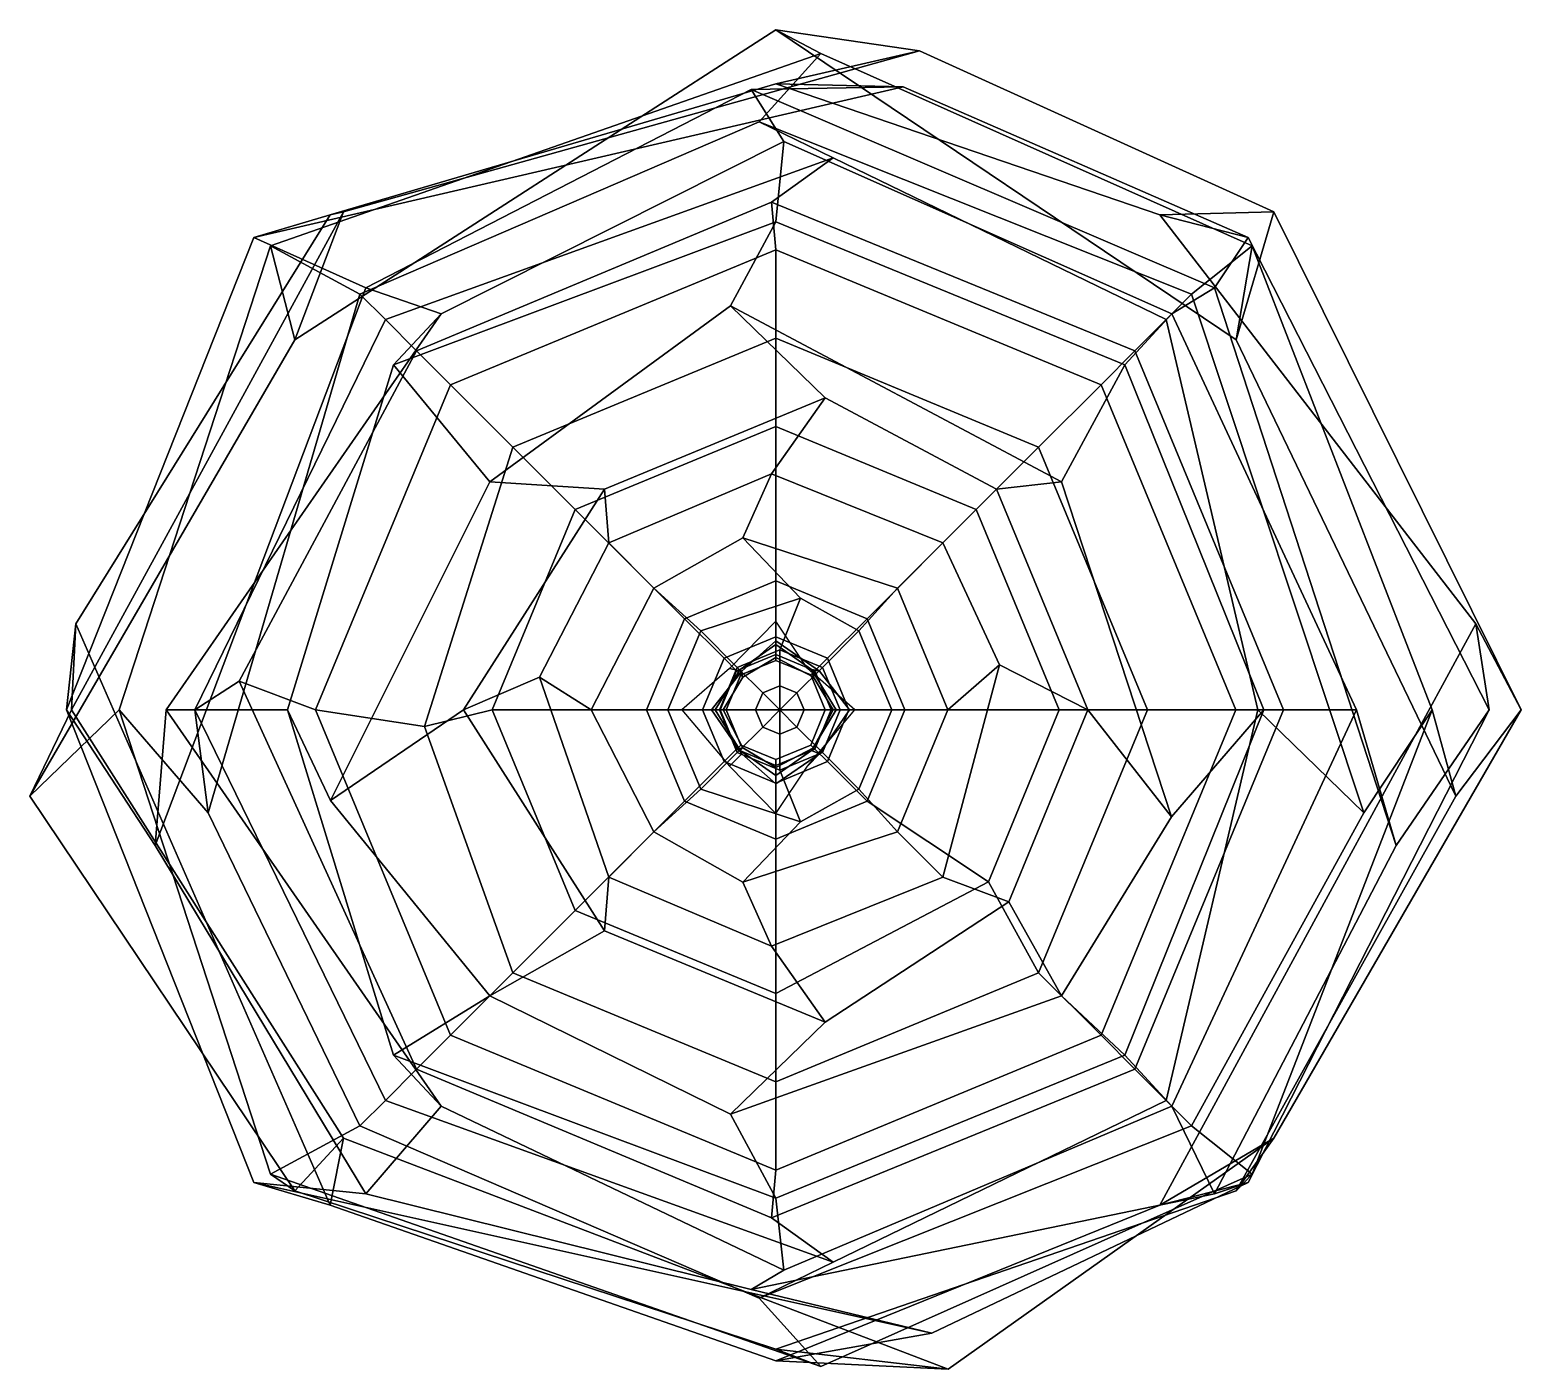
# Model space of a CAD drawing. Extents: x -0.0134 to 0.0128, y -0.0127 to 0.0108.
import ezdxf

# ---------------------------------------------------------------- set-up
doc = ezdxf.new("R2010")
doc.units = 0
doc.linetypes.add('BARK', pattern=[10000, 10000, 0])
doc.linetypes.add('BUSH2', pattern=[10000, 10000, 0])
doc.layers.get('0').update_dxf_attribs({"linetype": 'CONTINUOUS'})

msp = doc.modelspace()

# ---------------------------------------------------------------- linework, layer by layer
at = {"color": 3, "linetype": 'BUSH2'}
for points in [[(-0.000278, 0.010802, 0.016599), (0.000516, 0.010386, 0.015563), (-0.009153, 0.007009, 0.013759), (-0.008726, 0.005354, 0.016527)], [(0.002248, 0.010433, 0.018144), (-0.000278, 0.010802, 0.016599), (-0.008726, 0.005354, 0.016527), (-0.007872, 0.007604, 0.01901)], [(0.00847, 0.007604, 0.018432), (0.007808, 0.005354, 0.016887), (-0.000278, 0.010802, 0.016599), (0.002248, 0.010433, 0.018144)], [(0.007808, 0.005354, 0.016887), (0.008091, 0.007009, 0.014336), (0.000516, 0.010386, 0.015563), (-0.000278, 0.010802, 0.016599)], [(0.000516, 0.010386, 0.015563), (-0.000567, 0.009186, 0.013946), (-0.007583, 0.00616, 0.013225), (-0.009153, 0.007009, 0.013759)], [(-0.000278, 0.009852, 0.020259), (0.002248, 0.010433, 0.018144), (-0.007872, 0.007604, 0.01901), (-0.008107, 0.00755, 0.020115)], [(0.008091, 0.007009, 0.014336), (0.007026, 0.00616, 0.013225), (-0.000567, 0.009186, 0.013946), (0.000516, 0.010386, 0.015563)], [(0.006467, 0.00755, 0.021269), (0.00847, 0.007604, 0.018432), (0.002248, 0.010433, 0.018144), (-0.000278, 0.009852, 0.020259)], [(0.001959, 0.0098, 0.022154), (-0.000278, 0.009852, 0.020259), (-0.008107, 0.00755, 0.020115), (-0.009445, 0.007156, 0.023308)], [(-0.000711, 0.009753, 0.024269), (0.001959, 0.0098, 0.022154), (-0.009445, 0.007156, 0.023308), (-0.007479, 0.006272, 0.024053)], [(-0.000134, 0.008838, 0.026911), (-0.000711, 0.009753, 0.024269), (-0.007479, 0.006272, 0.024053), (-0.006153, 0.005812, 0.02554)], [(0.007427, 0.006272, 0.024053), (0.008022, 0.007156, 0.022442), (0.001959, 0.0098, 0.022154), (-0.000711, 0.009753, 0.024269)], [(0.006679, 0.005812, 0.025973), (0.007427, 0.006272, 0.024053), (-0.000711, 0.009753, 0.024269), (-0.000134, 0.008838, 0.026911)], [(0.008022, 0.007156, 0.022442), (0.006467, 0.00755, 0.021269), (-0.000278, 0.009852, 0.020259), (0.001959, 0.0098, 0.022154)], [(-0.000567, 0.009186, 0.013946), (0.000732, 0.008552, 0.012386), (-0.007135, 0.005712, 0.012242), (-0.007583, 0.00616, 0.013225)], [(0.007026, 0.00616, 0.013225), (0.006578, 0.005712, 0.012242), (0.000732, 0.008552, 0.012386), (-0.000567, 0.009186, 0.013946)], [(-0.000278, 0.007428, 0.027722), (-0.000134, 0.008838, 0.026911), (-0.006153, 0.005812, 0.02554), (-0.006989, 0.004917, 0.027722)], [(0.005855, 0.004917, 0.028516), (0.006679, 0.005812, 0.025973), (-0.000134, 0.008838, 0.026911), (-0.000278, 0.007428, 0.027722)], [(0.000732, 0.008552, 0.012386), (-0.000351, 0.007777, 0.012047), (-0.006587, 0.005164, 0.011542), (-0.007135, 0.005712, 0.012242)], [(0.006578, 0.005712, 0.012242), (0.00603, 0.005164, 0.011542), (-0.000351, 0.007777, 0.012047), (0.000732, 0.008552, 0.012386)], [(-0.007872, 0.007604, 0.01901), (-0.008726, 0.005354, 0.016527), (-0.013379, -0.00266, 0.017609), (-0.01265, -0.001144, 0.017783)], [(-0.008107, 0.00755, 0.020115), (-0.007872, 0.007604, 0.01901), (-0.01265, -0.001144, 0.017783), (-0.012574, 0.000371, 0.020403)], [(-0.000351, 0.007777, 0.012047), (-0.000278, 0.006936, 0.011098), (-0.005992, 0.004569, 0.011098), (-0.006587, 0.005164, 0.011542)], [(0.00603, 0.005164, 0.011542), (0.005436, 0.004569, 0.010809), (-0.000278, 0.006936, 0.011098), (-0.000351, 0.007777, 0.012047)], [(0.012017, 0.000371, 0.020403), (0.012815, -0.001144, 0.018144), (0.00847, 0.007604, 0.018432), (0.006467, 0.00755, 0.021269)], [(0.012815, -0.001144, 0.018144), (0.011668, -0.00266, 0.017537), (0.007808, 0.005354, 0.016887), (0.00847, 0.007604, 0.018432)], [(-0.009445, 0.007156, 0.023308), (-0.008107, 0.00755, 0.020115), (-0.012574, 0.000371, 0.020403), (-0.012738, -0.001144, 0.022442)], [(-0.001072, 0.005953, 0.029708), (-0.000278, 0.007428, 0.027722), (-0.006989, 0.004917, 0.027722), (-0.005297, 0.002864, 0.02913)], [(0.00474, 0.002864, 0.02913), (0.005855, 0.004917, 0.028516), (-0.000278, 0.007428, 0.027722), (-0.001072, 0.005953, 0.029708)], [(0.012254, -0.001144, 0.023164), (0.012017, 0.000371, 0.020403), (0.006467, 0.00755, 0.021269), (0.008022, 0.007156, 0.022442)], [(-0.007479, 0.006272, 0.024053), (-0.009445, 0.007156, 0.023308), (-0.012738, -0.001144, 0.022442), (-0.011175, -0.003526, 0.024269)], [(0.010619, -0.003526, 0.024269), (0.012254, -0.001144, 0.023164), (0.008022, 0.007156, 0.022442), (0.007427, 0.006272, 0.024053)], [(-0.008726, 0.005354, 0.016527), (-0.009153, 0.007009, 0.013759), (-0.011809, -0.001144, 0.015058), (-0.013379, -0.00266, 0.017609)], [(-0.009153, 0.007009, 0.013759), (-0.007583, 0.00616, 0.013225), (-0.010248, -0.002949, 0.013297), (-0.011809, -0.001144, 0.015058)], [(-0.000278, 0.006936, 0.011098), (-0.000278, 0.005386, 0.010521), (-0.004896, 0.003473, 0.010521), (-0.005992, 0.004569, 0.011098)], [(0.005436, 0.004569, 0.010809), (0.00434, 0.003473, 0.010521), (-0.000278, 0.005386, 0.010521), (-0.000278, 0.006936, 0.011098)], [(0.011252, -0.001144, 0.015058), (0.010052, -0.002949, 0.01308), (0.007026, 0.00616, 0.013225), (0.008091, 0.007009, 0.014336)], [(0.011668, -0.00266, 0.017537), (0.011252, -0.001144, 0.015058), (0.008091, 0.007009, 0.014336), (0.007808, 0.005354, 0.016887)], [(-0.006153, 0.005812, 0.02554), (-0.007479, 0.006272, 0.024053), (-0.011175, -0.003526, 0.024269), (-0.010983, -0.001144, 0.026117)], [(-0.007583, 0.00616, 0.013225), (-0.007135, 0.005712, 0.012242), (-0.01048, -0.001144, 0.011953), (-0.010248, -0.002949, 0.013297)], [(0.010052, -0.002949, 0.01308), (0.008192, -0.001144, 0.012242), (0.006578, 0.005712, 0.012242), (0.007026, 0.00616, 0.013225)], [(0.009921, -0.001144, 0.026839), (0.010619, -0.003526, 0.024269), (0.007427, 0.006272, 0.024053), (0.006679, 0.005812, 0.025973)], [(-0.006989, 0.004917, 0.027722), (-0.006153, 0.005812, 0.02554), (-0.010983, -0.001144, 0.026117), (-0.008851, -0.001144, 0.027722)], [(0.000588, 0.004337, 0.030892), (-0.001072, 0.005953, 0.029708), (-0.005297, 0.002864, 0.02913), (-0.003288, 0.002732, 0.030603)], [(0.003598, 0.002732, 0.031253), (0.00474, 0.002864, 0.02913), (-0.001072, 0.005953, 0.029708), (0.000588, 0.004337, 0.030892)], [(0.008294, -0.001144, 0.027722), (0.009921, -0.001144, 0.026839), (0.006679, 0.005812, 0.025973), (0.005855, 0.004917, 0.028516)], [(-0.007135, 0.005712, 0.012242), (-0.006587, 0.005164, 0.011542), (-0.009705, -0.000639, 0.011254), (-0.01048, -0.001144, 0.011953)], [(0.008192, -0.001144, 0.012242), (0.008643, -0.001144, 0.011542), (0.00603, 0.005164, 0.011542), (0.006578, 0.005712, 0.012242)], [(-0.000278, 0.005386, 0.010521), (-0.000278, 0.003836, 0.010134), (-0.0038, 0.002377, 0.010134), (-0.004896, 0.003473, 0.010521)], [(0.00434, 0.003473, 0.010521), (0.003244, 0.002377, 0.010134), (-0.000278, 0.003836, 0.010134), (-0.000278, 0.005386, 0.010521)], [(-0.006587, 0.005164, 0.011542), (-0.005992, 0.004569, 0.011098), (-0.008359, -0.001144, 0.011098), (-0.009705, -0.000639, 0.011254)], [(0.008643, -0.001144, 0.011542), (0.007802, -0.001144, 0.011098), (0.005436, 0.004569, 0.010809), (0.00603, 0.005164, 0.011542)], [(-0.005297, 0.002864, 0.02913), (-0.006989, 0.004917, 0.027722), (-0.008851, -0.001144, 0.027722), (-0.008098, -0.002732, 0.02978)], [(0.006675, -0.003021, 0.02978), (0.008294, -0.001144, 0.027722), (0.005855, 0.004917, 0.028516), (0.00474, 0.002864, 0.02913)], [(-0.005992, 0.004569, 0.011098), (-0.004896, 0.003473, 0.010521), (-0.006448, -0.001433, 0.010161), (-0.008359, -0.001144, 0.011098)], [(0.007802, -0.001144, 0.011098), (0.006252, -0.001144, 0.010521), (0.00434, 0.003473, 0.010521), (0.005436, 0.004569, 0.010809)], [(-0.000351, 0.003005, 0.031425), (0.000588, 0.004337, 0.030892), (-0.003288, 0.002732, 0.030603), (-0.003212, 0.001789, 0.031858)], [(0.002655, 0.001789, 0.031858), (0.003598, 0.002732, 0.031253), (0.000588, 0.004337, 0.030892), (-0.000351, 0.003005, 0.031425)], [(-0.000278, 0.003836, 0.010134), (-0.000278, 0.001124, 0.010323), (-0.001882, 0.000459, 0.010323), (-0.0038, 0.002377, 0.010134)], [(0.003244, 0.002377, 0.010134), (0.001326, 0.000459, 0.010323), (-0.000278, 0.001124, 0.010323), (-0.000278, 0.003836, 0.010134)], [(-0.004896, 0.003473, 0.010521), (-0.0038, 0.002377, 0.010134), (-0.005259, -0.001144, 0.010134), (-0.006448, -0.001433, 0.010161)], [(0.006252, -0.001144, 0.010521), (0.004702, -0.001144, 0.010134), (0.003244, 0.002377, 0.010134), (0.00434, 0.003473, 0.010521)], [(-0.000856, 0.00188, 0.0323), (-0.000351, 0.003005, 0.031425), (-0.003212, 0.001789, 0.031858), (-0.002417, 0.000994, 0.032445)], [(0.00186, 0.000994, 0.032445), (0.002655, 0.001789, 0.031858), (-0.000351, 0.003005, 0.031425), (-0.000856, 0.00188, 0.0323)], [(-0.003288, 0.002732, 0.030603), (-0.005297, 0.002864, 0.02913), (-0.008098, -0.002732, 0.02978), (-0.00576, -0.001144, 0.030892)], [(-0.003212, 0.001789, 0.031858), (-0.003288, 0.002732, 0.030603), (-0.00576, -0.001144, 0.030892), (-0.004427, -0.000567, 0.031714)], [(0.003654, -0.000351, 0.031714), (0.005203, -0.001144, 0.030892), (0.003598, 0.002732, 0.031253), (0.002655, 0.001789, 0.031858)], [(0.005203, -0.001144, 0.030892), (0.006675, -0.003021, 0.02978), (0.00474, 0.002864, 0.02913), (0.003598, 0.002732, 0.031253)], [(-0.0038, 0.002377, 0.010134), (-0.001882, 0.000459, 0.010323), (-0.002547, -0.001144, 0.010323), (-0.005259, -0.001144, 0.010134)], [(0.004702, -0.001144, 0.010134), (0.00199, -0.001144, 0.010323), (0.001326, 0.000459, 0.010323), (0.003244, 0.002377, 0.010134)], [(0.000155, 0.000821, 0.032851), (-0.000856, 0.00188, 0.0323), (-0.002417, 0.000994, 0.032445), (-0.001596, 0.000246, 0.032851)], [(0.001184, 0.000246, 0.032851), (0.00186, 0.000994, 0.032445), (-0.000856, 0.00188, 0.0323), (0.000155, 0.000821, 0.032851)], [(-0.002417, 0.000994, 0.032445), (-0.003212, 0.001789, 0.031858), (-0.004427, -0.000567, 0.031714), (-0.003519, -0.001144, 0.032661)], [(0.002746, -0.001144, 0.032445), (0.003654, -0.000351, 0.031714), (0.002655, 0.001789, 0.031858), (0.00186, 0.000994, 0.032445)], [(-0.000278, 0.001124, 0.010323), (-0.000278, 0.000139, 0.010026), (-0.001186, -0.000237, 0.010026), (-0.001882, 0.000459, 0.010323)], [(0.001326, 0.000459, 0.010323), (0.000629, -0.000237, 0.010026), (-0.000278, 0.000139, 0.010026), (-0.000278, 0.001124, 0.010323)], [(-0.001596, 0.000246, 0.032851), (-0.002417, 0.000994, 0.032445), (-0.003519, -0.001144, 0.032661), (-0.002172, -0.001144, 0.032851)], [(-0.000206, -0.000086, 0.033111), (0.000155, 0.000821, 0.032851), (-0.001596, 0.000246, 0.032851), (-0.000955, -0.000396, 0.033111)], [(0.000542, -0.000396, 0.033111), (0.001184, 0.000246, 0.032851), (0.000155, 0.000821, 0.032851), (-0.000206, -0.000086, 0.033111)], [(0.00176, -0.001144, 0.033068), (0.002746, -0.001144, 0.032445), (0.00186, 0.000994, 0.032445), (0.001184, 0.000246, 0.032851)], [(-0.012738, -0.001144, 0.022442), (-0.012574, 0.000371, 0.020403), (-0.008107, -0.009839, 0.020115), (-0.009445, -0.009445, 0.023308)], [(-0.012574, 0.000371, 0.020403), (-0.01265, -0.001144, 0.017783), (-0.007872, -0.008665, 0.019154), (-0.008107, -0.009839, 0.020115)], [(-0.001882, 0.000459, 0.010323), (-0.001186, -0.000237, 0.010026), (-0.001562, -0.001144, 0.010026), (-0.002547, -0.001144, 0.010323)], [(0.00199, -0.001144, 0.010323), (0.001006, -0.001144, 0.010026), (0.000629, -0.000237, 0.010026), (0.001326, 0.000459, 0.010323)], [(0.008022, -0.009445, 0.022442), (0.006467, -0.009839, 0.021269), (0.012017, 0.000371, 0.020403), (0.012254, -0.001144, 0.023164)], [(0.006467, -0.009839, 0.021269), (0.00847, -0.008665, 0.018577), (0.012815, -0.001144, 0.018144), (0.012017, 0.000371, 0.020403)], [(-0.000955, -0.000396, 0.033111), (-0.001596, 0.000246, 0.032851), (-0.002172, -0.001144, 0.032851), (-0.001265, -0.001144, 0.033222)], [(-0.000278, 0.000139, 0.010026), (-0.000278, -0.00017, 0.010129), (-0.000967, -0.000456, 0.010129), (-0.001186, -0.000237, 0.010026)], [(0.000629, -0.000237, 0.010026), (0.00041, -0.000456, 0.010129), (-0.000278, -0.00017, 0.010129), (-0.000278, 0.000139, 0.010026)], [(0.000852, -0.001144, 0.033222), (0.00176, -0.001144, 0.033068), (0.001184, 0.000246, 0.032851), (0.000542, -0.000396, 0.033111)], [(-0.001186, -0.000237, 0.010026), (-0.000967, -0.000456, 0.010129), (-0.001252, -0.001144, 0.010129), (-0.001562, -0.001144, 0.010026)], [(-0.000206, -0.000719, 0.033222), (-0.000206, -0.000086, 0.033111), (-0.000955, -0.000396, 0.033111), (-0.000507, -0.000844, 0.033222)], [(0.000095, -0.000844, 0.033222), (0.000542, -0.000396, 0.033111), (-0.000206, -0.000086, 0.033111), (-0.000206, -0.000719, 0.033222)], [(0.001006, -0.001144, 0.010026), (0.000696, -0.001144, 0.010129), (0.00041, -0.000456, 0.010129), (0.000629, -0.000237, 0.010026)], [(-0.000507, -0.000844, 0.033222), (-0.000955, -0.000396, 0.033111), (-0.001265, -0.001144, 0.033222), (-0.000632, -0.001144, 0.033222)], [(0.000219, -0.001144, 0.033222), (0.000852, -0.001144, 0.033222), (0.000542, -0.000396, 0.033111), (0.000095, -0.000844, 0.033222)], [(0.00186, -0.003283, 0.032445), (0.002655, -0.004078, 0.031858), (0.003654, -0.000351, 0.031714), (0.002746, -0.001144, 0.032445)], [(0.002655, -0.004078, 0.031858), (0.003814, -0.004515, 0.031253), (0.005203, -0.001144, 0.030892), (0.003654, -0.000351, 0.031714)], [(-0.01048, -0.001144, 0.011953), (-0.009705, -0.000639, 0.011254), (-0.006587, -0.007453, 0.011542), (-0.007135, -0.008001, 0.012242)], [(-0.009705, -0.000639, 0.011254), (-0.008359, -0.001144, 0.011098), (-0.005992, -0.006858, 0.011098), (-0.006587, -0.007453, 0.011542)], [(-0.004427, -0.000567, 0.031714), (-0.00576, -0.001144, 0.030892), (-0.003288, -0.005021, 0.030603), (-0.003212, -0.004078, 0.031858)], [(-0.003519, -0.001144, 0.032661), (-0.004427, -0.000567, 0.031714), (-0.003212, -0.004078, 0.031858), (-0.002417, -0.003283, 0.032445)], [(-0.000206, -0.001144, 0.033454), (-0.000206, -0.000719, 0.033222), (-0.000507, -0.000844, 0.033222), (-0.000206, -0.001144, 0.033454)], [(-0.000206, -0.001144, 0.033454), (0.000095, -0.000844, 0.033222), (-0.000206, -0.000719, 0.033222), (-0.000206, -0.001144, 0.033454)], [(-0.000206, -0.001144, 0.033454), (-0.000507, -0.000844, 0.033222), (-0.000632, -0.001144, 0.033222), (-0.000206, -0.001144, 0.033454)], [(-0.000206, -0.001144, 0.033454), (0.000219, -0.001144, 0.033222), (0.000095, -0.000844, 0.033222), (-0.000206, -0.001144, 0.033454)], [(-0.01265, -0.001144, 0.017783), (-0.013379, -0.00266, 0.017609), (-0.008726, -0.009592, 0.016599), (-0.007872, -0.008665, 0.019154)], [(-0.013379, -0.00266, 0.017609), (-0.011809, -0.001144, 0.015058), (-0.009153, -0.009298, 0.013759), (-0.008726, -0.009592, 0.016599)], [(-0.011175, -0.003526, 0.024269), (-0.012738, -0.001144, 0.022442), (-0.009445, -0.009445, 0.023308), (-0.007479, -0.009644, 0.024486)], [(-0.011809, -0.001144, 0.015058), (-0.010248, -0.002949, 0.013297), (-0.007583, -0.008449, 0.013225), (-0.009153, -0.009298, 0.013759)], [(-0.010983, -0.001144, 0.026117), (-0.011175, -0.003526, 0.024269), (-0.007479, -0.009644, 0.024486), (-0.006153, -0.008101, 0.02554)], [(-0.008851, -0.001144, 0.027722), (-0.010983, -0.001144, 0.026117), (-0.006153, -0.008101, 0.02554), (-0.006989, -0.007206, 0.027722)], [(-0.010248, -0.002949, 0.013297), (-0.01048, -0.001144, 0.011953), (-0.007135, -0.008001, 0.012242), (-0.007583, -0.008449, 0.013225)], [(-0.008098, -0.002732, 0.02978), (-0.008851, -0.001144, 0.027722), (-0.006989, -0.007206, 0.027722), (-0.005297, -0.006163, 0.029347)], [(-0.008359, -0.001144, 0.011098), (-0.006448, -0.001433, 0.010161), (-0.004896, -0.005762, 0.010521), (-0.005992, -0.006858, 0.011098)], [(-0.00576, -0.001144, 0.030892), (-0.008098, -0.002732, 0.02978), (-0.005297, -0.006163, 0.029347), (-0.003288, -0.005021, 0.030603)], [(-0.006448, -0.001433, 0.010161), (-0.005259, -0.001144, 0.010134), (-0.0038, -0.004666, 0.010134), (-0.004896, -0.005762, 0.010521)], [(-0.005259, -0.001144, 0.010134), (-0.002547, -0.001144, 0.010323), (-0.001882, -0.002748, 0.010323), (-0.0038, -0.004666, 0.010134)], [(-0.002172, -0.001144, 0.032851), (-0.003519, -0.001144, 0.032661), (-0.002417, -0.003283, 0.032445), (-0.001596, -0.002534, 0.032851)], [(-0.002547, -0.001144, 0.010323), (-0.001562, -0.001144, 0.010026), (-0.001186, -0.002052, 0.010026), (-0.001882, -0.002748, 0.010323)], [(-0.001265, -0.001144, 0.033222), (-0.002172, -0.001144, 0.032851), (-0.001596, -0.002534, 0.032851), (-0.000955, -0.001893, 0.033111)], [(-0.001562, -0.001144, 0.010026), (-0.001252, -0.001144, 0.010129), (-0.000967, -0.001833, 0.010129), (-0.001186, -0.002052, 0.010026)], [(-0.000632, -0.001144, 0.033222), (-0.001265, -0.001144, 0.033222), (-0.000955, -0.001893, 0.033111), (-0.000507, -0.001445, 0.033222)], [(-0.000206, -0.001144, 0.033454), (-0.000632, -0.001144, 0.033222), (-0.000507, -0.001445, 0.033222), (-0.000206, -0.001144, 0.033454)], [(-0.000206, -0.001144, 0.033454), (-0.000507, -0.001445, 0.033222), (-0.000206, -0.00157, 0.033222), (-0.000206, -0.001144, 0.033454)], [(-0.000206, -0.001144, 0.033454), (0.000095, -0.001445, 0.033222), (0.000219, -0.001144, 0.033222), (-0.000206, -0.001144, 0.033454)], [(-0.000206, -0.001144, 0.033454), (-0.000206, -0.00157, 0.033222), (0.000095, -0.001445, 0.033222), (-0.000206, -0.001144, 0.033454)], [(0.000095, -0.001445, 0.033222), (0.000542, -0.001893, 0.033111), (0.000852, -0.001144, 0.033222), (0.000219, -0.001144, 0.033222)], [(0.000629, -0.002052, 0.010026), (0.00041, -0.001833, 0.010129), (0.000696, -0.001144, 0.010129), (0.001006, -0.001144, 0.010026)], [(0.000542, -0.001893, 0.033111), (0.001184, -0.002534, 0.032851), (0.00176, -0.001144, 0.033068), (0.000852, -0.001144, 0.033222)], [(0.001326, -0.002748, 0.010323), (0.000629, -0.002052, 0.010026), (0.001006, -0.001144, 0.010026), (0.00199, -0.001144, 0.010323)], [(0.001184, -0.002534, 0.032851), (0.00186, -0.003283, 0.032445), (0.002746, -0.001144, 0.032445), (0.00176, -0.001144, 0.033068)], [(0.00346, -0.004161, 0.010134), (0.001326, -0.002748, 0.010323), (0.00199, -0.001144, 0.010323), (0.004702, -0.001144, 0.010134)], [(0.00434, -0.005762, 0.010521), (0.00346, -0.004161, 0.010134), (0.004702, -0.001144, 0.010134), (0.006252, -0.001144, 0.010521)], [(0.003814, -0.004515, 0.031253), (0.00474, -0.006163, 0.029347), (0.006675, -0.003021, 0.02978), (0.005203, -0.001144, 0.030892)], [(0.005436, -0.006858, 0.010809), (0.00434, -0.005762, 0.010521), (0.006252, -0.001144, 0.010521), (0.007802, -0.001144, 0.011098)], [(0.00474, -0.006163, 0.029347), (0.005855, -0.007206, 0.028516), (0.008294, -0.001144, 0.027722), (0.006675, -0.003021, 0.02978)], [(0.00603, -0.007453, 0.011542), (0.005436, -0.006858, 0.010809), (0.007802, -0.001144, 0.011098), (0.008643, -0.001144, 0.011542)], [(0.005855, -0.007206, 0.028516), (0.006679, -0.008101, 0.025973), (0.009921, -0.001144, 0.026839), (0.008294, -0.001144, 0.027722)], [(0.006578, -0.008001, 0.012242), (0.00603, -0.007453, 0.011542), (0.008643, -0.001144, 0.011542), (0.008192, -0.001144, 0.012242)], [(0.007026, -0.008449, 0.013225), (0.006578, -0.008001, 0.012242), (0.008192, -0.001144, 0.012242), (0.010052, -0.002949, 0.01308)], [(0.006679, -0.008101, 0.025973), (0.007427, -0.009644, 0.024486), (0.010619, -0.003526, 0.024269), (0.009921, -0.001144, 0.026839)], [(0.008091, -0.009298, 0.014336), (0.007026, -0.008449, 0.013225), (0.010052, -0.002949, 0.01308), (0.011252, -0.001144, 0.015058)], [(0.007427, -0.009644, 0.024486), (0.008022, -0.009445, 0.022442), (0.012254, -0.001144, 0.023164), (0.010619, -0.003526, 0.024269)], [(0.00847, -0.008665, 0.018577), (0.007808, -0.009592, 0.01696), (0.011668, -0.00266, 0.017537), (0.012815, -0.001144, 0.018144)], [(0.007808, -0.009592, 0.01696), (0.008091, -0.009298, 0.014336), (0.011252, -0.001144, 0.015058), (0.011668, -0.00266, 0.017537)], [(-0.000507, -0.001445, 0.033222), (-0.000955, -0.001893, 0.033111), (-0.000206, -0.002203, 0.033111), (-0.000206, -0.00157, 0.033222)], [(-0.000206, -0.00157, 0.033222), (-0.000206, -0.002203, 0.033111), (0.000542, -0.001893, 0.033111), (0.000095, -0.001445, 0.033222)], [(-0.001186, -0.002052, 0.010026), (-0.000967, -0.001833, 0.010129), (-0.000278, -0.002119, 0.010129), (-0.000278, -0.002428, 0.010026)], [(-0.000278, -0.002428, 0.010026), (-0.000278, -0.002119, 0.010129), (0.00041, -0.001833, 0.010129), (0.000629, -0.002052, 0.010026)], [(-0.001882, -0.002748, 0.010323), (-0.001186, -0.002052, 0.010026), (-0.000278, -0.002428, 0.010026), (-0.000278, -0.003413, 0.010323)], [(-0.000955, -0.001893, 0.033111), (-0.001596, -0.002534, 0.032851), (0.000155, -0.00311, 0.032851), (-0.000206, -0.002203, 0.033111)], [(-0.000278, -0.003413, 0.010323), (-0.000278, -0.002428, 0.010026), (0.000629, -0.002052, 0.010026), (0.001326, -0.002748, 0.010323)], [(-0.000206, -0.002203, 0.033111), (0.000155, -0.00311, 0.032851), (0.001184, -0.002534, 0.032851), (0.000542, -0.001893, 0.033111)], [(-0.001596, -0.002534, 0.032851), (-0.002417, -0.003283, 0.032445), (-0.000856, -0.004169, 0.0323), (0.000155, -0.00311, 0.032851)], [(0.000155, -0.00311, 0.032851), (-0.000856, -0.004169, 0.0323), (0.00186, -0.003283, 0.032445), (0.001184, -0.002534, 0.032851)], [(-0.0038, -0.004666, 0.010134), (-0.001882, -0.002748, 0.010323), (-0.000278, -0.003413, 0.010323), (-0.000278, -0.006125, 0.010134)], [(-0.000278, -0.006125, 0.010134), (-0.000278, -0.003413, 0.010323), (0.001326, -0.002748, 0.010323), (0.00346, -0.004161, 0.010134)], [(-0.002417, -0.003283, 0.032445), (-0.003212, -0.004078, 0.031858), (-0.000351, -0.005293, 0.031425), (-0.000856, -0.004169, 0.0323)], [(-0.000856, -0.004169, 0.0323), (-0.000351, -0.005293, 0.031425), (0.002655, -0.004078, 0.031858), (0.00186, -0.003283, 0.032445)], [(-0.003212, -0.004078, 0.031858), (-0.003288, -0.005021, 0.030603), (0.000588, -0.006626, 0.030892), (-0.000351, -0.005293, 0.031425)], [(-0.000351, -0.005293, 0.031425), (0.000588, -0.006626, 0.030892), (0.003814, -0.004515, 0.031253), (0.002655, -0.004078, 0.031858)], [(-0.000278, -0.007675, 0.010521), (-0.000278, -0.006125, 0.010134), (0.00346, -0.004161, 0.010134), (0.00434, -0.005762, 0.010521)], [(-0.004896, -0.005762, 0.010521), (-0.0038, -0.004666, 0.010134), (-0.000278, -0.006125, 0.010134), (-0.000278, -0.007675, 0.010521)], [(0.000588, -0.006626, 0.030892), (-0.001072, -0.008242, 0.029708), (0.00474, -0.006163, 0.029347), (0.003814, -0.004515, 0.031253)], [(-0.003288, -0.005021, 0.030603), (-0.005297, -0.006163, 0.029347), (-0.001072, -0.008242, 0.029708), (0.000588, -0.006626, 0.030892)], [(-0.005992, -0.006858, 0.011098), (-0.004896, -0.005762, 0.010521), (-0.000278, -0.007675, 0.010521), (-0.000278, -0.009225, 0.011098)], [(-0.000278, -0.009225, 0.011098), (-0.000278, -0.007675, 0.010521), (0.00434, -0.005762, 0.010521), (0.005436, -0.006858, 0.010809)], [(-0.005297, -0.006163, 0.029347), (-0.006989, -0.007206, 0.027722), (-0.000278, -0.009717, 0.027722), (-0.001072, -0.008242, 0.029708)], [(-0.001072, -0.008242, 0.029708), (-0.000278, -0.009717, 0.027722), (0.005855, -0.007206, 0.028516), (0.00474, -0.006163, 0.029347)], [(-0.006587, -0.007453, 0.011542), (-0.005992, -0.006858, 0.011098), (-0.000278, -0.009225, 0.011098), (-0.000351, -0.010066, 0.012047)], [(-0.000351, -0.010066, 0.012047), (-0.000278, -0.009225, 0.011098), (0.005436, -0.006858, 0.010809), (0.00603, -0.007453, 0.011542)], [(-0.006989, -0.007206, 0.027722), (-0.006153, -0.008101, 0.02554), (-0.000134, -0.010983, 0.026767), (-0.000278, -0.009717, 0.027722)], [(-0.000278, -0.009717, 0.027722), (-0.000134, -0.010983, 0.026767), (0.006679, -0.008101, 0.025973), (0.005855, -0.007206, 0.028516)], [(-0.007135, -0.008001, 0.012242), (-0.006587, -0.007453, 0.011542), (-0.000351, -0.010066, 0.012047), (0.000732, -0.010841, 0.012386)], [(0.000732, -0.010841, 0.012386), (-0.000351, -0.010066, 0.012047), (0.00603, -0.007453, 0.011542), (0.006578, -0.008001, 0.012242)], [(-0.007583, -0.008449, 0.013225), (-0.007135, -0.008001, 0.012242), (0.000732, -0.010841, 0.012386), (-0.000567, -0.011474, 0.013946)], [(-0.006153, -0.008101, 0.02554), (-0.007479, -0.009644, 0.024486), (-0.000711, -0.01132, 0.024269), (-0.000134, -0.010983, 0.026767)], [(-0.000134, -0.010983, 0.026767), (-0.000711, -0.01132, 0.024269), (0.007427, -0.009644, 0.024486), (0.006679, -0.008101, 0.025973)], [(-0.000567, -0.011474, 0.013946), (0.000732, -0.010841, 0.012386), (0.006578, -0.008001, 0.012242), (0.007026, -0.008449, 0.013225)], [(-0.009153, -0.009298, 0.013759), (-0.007583, -0.008449, 0.013225), (-0.000567, -0.011474, 0.013946), (0.000516, -0.012675, 0.015563)], [(0.000516, -0.012675, 0.015563), (-0.000567, -0.011474, 0.013946), (0.007026, -0.008449, 0.013225), (0.008091, -0.009298, 0.014336)], [(-0.007872, -0.008665, 0.019154), (-0.008726, -0.009592, 0.016599), (-0.000278, -0.012369, 0.017104), (0.002753, -0.012722, 0.018144)], [(-0.008107, -0.009839, 0.020115), (-0.007872, -0.008665, 0.019154), (0.002753, -0.012722, 0.018144), (-0.000278, -0.012574, 0.020548)], [(-0.000278, -0.012574, 0.020548), (0.002753, -0.012722, 0.018144), (0.00847, -0.008665, 0.018577), (0.006467, -0.009839, 0.021269)], [(0.002753, -0.012722, 0.018144), (-0.000278, -0.012369, 0.017104), (0.007808, -0.009592, 0.01696), (0.00847, -0.008665, 0.018577)], [(-0.008726, -0.009592, 0.016599), (-0.009153, -0.009298, 0.013759), (0.000516, -0.012675, 0.015563), (-0.000278, -0.012369, 0.017104)], [(-0.000278, -0.012369, 0.017104), (0.000516, -0.012675, 0.015563), (0.008091, -0.009298, 0.014336), (0.007808, -0.009592, 0.01696)], [(-0.007479, -0.009644, 0.024486), (-0.009445, -0.009445, 0.023308), (0.002464, -0.012089, 0.022154), (-0.000711, -0.01132, 0.024269)], [(-0.009445, -0.009445, 0.023308), (-0.008107, -0.009839, 0.020115), (-0.000278, -0.012574, 0.020548), (0.002464, -0.012089, 0.022154)], [(-0.000711, -0.01132, 0.024269), (0.002464, -0.012089, 0.022154), (0.008022, -0.009445, 0.022442), (0.007427, -0.009644, 0.024486)], [(0.002464, -0.012089, 0.022154), (-0.000278, -0.012574, 0.020548), (0.006467, -0.009839, 0.021269), (0.008022, -0.009445, 0.022442)]]:
    msp.add_3dface(points, dxfattribs=at)
at = {"color": 8, "linetype": 'BARK'}
for points in [[(-0.000278, 0.000068, 0.0028), (-0.000278, 0.000417), (-0.001092, -0.000417), (-0.000875, -0.000462, 0.0028)], [(0.000489, -0.000462, 0.0028), (0.000278, -0.000417), (-0.000278, 0.000417), (-0.000278, 0.000068, 0.0028)], [(-0.000278, 0.000004, 0.004567), (-0.000278, 0.000068, 0.0028), (-0.000875, -0.000462, 0.0028), (-0.000904, -0.000433, 0.004567)], [(-0.000278, -0.000221, 0.005942), (-0.000278, 0.000004, 0.004567), (-0.000904, -0.000433, 0.004567), (-0.000857, -0.000566, 0.005942)], [(0.000348, -0.000433, 0.004567), (0.000489, -0.000462, 0.0028), (-0.000278, 0.000068, 0.0028), (-0.000278, 0.000004, 0.004567)], [(0.000385, -0.000566, 0.005942), (0.000348, -0.000433, 0.004567), (-0.000278, 0.000004, 0.004567), (-0.000278, -0.000221, 0.005942)], [(-0.000278, -0.00017, 0.010129), (-0.000278, -0.000274, 0.009705), (-0.000894, -0.000529, 0.009705), (-0.000967, -0.000456, 0.010129)], [(-0.000278, -0.000274, 0.007466), (-0.000278, -0.00017, 0.005607), (-0.000967, -0.000456, 0.005607), (-0.000894, -0.000529, 0.007466)], [(-0.000278, -0.00017, 0.005607), (-0.000278, -0.000221, 0.005942), (-0.000857, -0.000566, 0.005942), (-0.000967, -0.000456, 0.005607)], [(0.00041, -0.000456, 0.010129), (0.000337, -0.000529, 0.009705), (-0.000278, -0.000274, 0.009705), (-0.000278, -0.00017, 0.010129)], [(0.000337, -0.000529, 0.007466), (0.00041, -0.000456, 0.005607), (-0.000278, -0.00017, 0.005607), (-0.000278, -0.000274, 0.007466)], [(0.00041, -0.000456, 0.005607), (0.000385, -0.000566, 0.005942), (-0.000278, -0.000221, 0.005942), (-0.000278, -0.00017, 0.005607)], [(-0.000875, -0.000462, 0.0028), (-0.001092, -0.000417), (-0.001925, -0.001144), (-0.001406, -0.001144, 0.0028)], [(-0.000904, -0.000433, 0.004567), (-0.000875, -0.000462, 0.0028), (-0.001406, -0.001144, 0.0028), (-0.001341, -0.001144, 0.004567)], [(-0.000857, -0.000566, 0.005942), (-0.000904, -0.000433, 0.004567), (-0.001341, -0.001144, 0.004567), (-0.001202, -0.001144, 0.005942)], [(-0.000967, -0.000456, 0.010129), (-0.000894, -0.000529, 0.009705), (-0.001149, -0.001144, 0.009705), (-0.001252, -0.001144, 0.010129)], [(-0.000894, -0.000529, 0.007466), (-0.000967, -0.000456, 0.005607), (-0.001252, -0.001144, 0.005607), (-0.001149, -0.001144, 0.007466)], [(-0.000967, -0.000456, 0.005607), (-0.000857, -0.000566, 0.005942), (-0.001202, -0.001144, 0.005942), (-0.001252, -0.001144, 0.005607)], [(-0.000278, -0.000274, 0.009705), (-0.000278, -0.000274, 0.008687), (-0.000894, -0.000529, 0.008687), (-0.000894, -0.000529, 0.009705)], [(-0.000278, -0.000274, 0.008687), (-0.000278, -0.000274, 0.007466), (-0.000894, -0.000529, 0.007466), (-0.000894, -0.000529, 0.008687)], [(0.000337, -0.000529, 0.009705), (0.000337, -0.000529, 0.008687), (-0.000278, -0.000274, 0.008687), (-0.000278, -0.000274, 0.009705)], [(0.000337, -0.000529, 0.008687), (0.000337, -0.000529, 0.007466), (-0.000278, -0.000274, 0.007466), (-0.000278, -0.000274, 0.008687)], [(0.00102, -0.001144, 0.0028), (0.001112, -0.001144), (0.000278, -0.000417), (0.000489, -0.000462, 0.0028)], [(0.000696, -0.001144, 0.010129), (0.000592, -0.001144, 0.009705), (0.000337, -0.000529, 0.009705), (0.00041, -0.000456, 0.010129)], [(0.000592, -0.001144, 0.007466), (0.000696, -0.001144, 0.005607), (0.00041, -0.000456, 0.005607), (0.000337, -0.000529, 0.007466)], [(0.000731, -0.001144, 0.005942), (0.000784, -0.001144, 0.004567), (0.000348, -0.000433, 0.004567), (0.000385, -0.000566, 0.005942)], [(0.000784, -0.001144, 0.004567), (0.00102, -0.001144, 0.0028), (0.000489, -0.000462, 0.0028), (0.000348, -0.000433, 0.004567)], [(0.000696, -0.001144, 0.005607), (0.000731, -0.001144, 0.005942), (0.000385, -0.000566, 0.005942), (0.00041, -0.000456, 0.005607)], [(-0.000894, -0.000529, 0.009705), (-0.000894, -0.000529, 0.008687), (-0.001149, -0.001144, 0.008687), (-0.001149, -0.001144, 0.009705)], [(-0.000894, -0.000529, 0.008687), (-0.000894, -0.000529, 0.007466), (-0.001149, -0.001144, 0.007466), (-0.001149, -0.001144, 0.008687)], [(0.000592, -0.001144, 0.009705), (0.000592, -0.001144, 0.008687), (0.000337, -0.000529, 0.008687), (0.000337, -0.000529, 0.009705)], [(0.000592, -0.001144, 0.008687), (0.000592, -0.001144, 0.007466), (0.000337, -0.000529, 0.007466), (0.000337, -0.000529, 0.008687)], [(-0.001406, -0.001144, 0.0028), (-0.001925, -0.001144), (-0.001092, -0.002129), (-0.000875, -0.001912, 0.0028)], [(-0.001341, -0.001144, 0.004567), (-0.001406, -0.001144, 0.0028), (-0.000875, -0.001912, 0.0028), (-0.000904, -0.001856, 0.004567)], [(-0.001202, -0.001144, 0.005942), (-0.001341, -0.001144, 0.004567), (-0.000904, -0.001856, 0.004567), (-0.000857, -0.001808, 0.005942)], [(-0.001252, -0.001144, 0.010129), (-0.001149, -0.001144, 0.009705), (-0.000894, -0.00176, 0.009705), (-0.000967, -0.001833, 0.010129)], [(-0.001149, -0.001144, 0.007466), (-0.001252, -0.001144, 0.005607), (-0.000967, -0.001833, 0.005607), (-0.000894, -0.00176, 0.007466)], [(-0.001252, -0.001144, 0.005607), (-0.001202, -0.001144, 0.005942), (-0.000857, -0.001808, 0.005942), (-0.000967, -0.001833, 0.005607)], [(-0.001149, -0.001144, 0.009705), (-0.001149, -0.001144, 0.008687), (-0.000894, -0.00176, 0.008687), (-0.000894, -0.00176, 0.009705)], [(-0.001149, -0.001144, 0.008687), (-0.001149, -0.001144, 0.007466), (-0.000894, -0.00176, 0.007466), (-0.000894, -0.00176, 0.008687)], [(0.000489, -0.001912, 0.0028), (0.000278, -0.002129), (0.001112, -0.001144), (0.00102, -0.001144, 0.0028)], [(0.00041, -0.001833, 0.010129), (0.000337, -0.00176, 0.009705), (0.000592, -0.001144, 0.009705), (0.000696, -0.001144, 0.010129)], [(0.000337, -0.00176, 0.009705), (0.000337, -0.00176, 0.008687), (0.000592, -0.001144, 0.008687), (0.000592, -0.001144, 0.009705)], [(0.000337, -0.00176, 0.008687), (0.000337, -0.00176, 0.007466), (0.000592, -0.001144, 0.007466), (0.000592, -0.001144, 0.008687)], [(0.000337, -0.00176, 0.007466), (0.00041, -0.001833, 0.005607), (0.000696, -0.001144, 0.005607), (0.000592, -0.001144, 0.007466)], [(0.000385, -0.001808, 0.005942), (0.000348, -0.001856, 0.004567), (0.000784, -0.001144, 0.004567), (0.000731, -0.001144, 0.005942)], [(0.000348, -0.001856, 0.004567), (0.000489, -0.001912, 0.0028), (0.00102, -0.001144, 0.0028), (0.000784, -0.001144, 0.004567)], [(0.00041, -0.001833, 0.005607), (0.000385, -0.001808, 0.005942), (0.000731, -0.001144, 0.005942), (0.000696, -0.001144, 0.005607)], [(-0.000967, -0.001833, 0.010129), (-0.000894, -0.00176, 0.009705), (-0.000278, -0.002015, 0.009705), (-0.000278, -0.002119, 0.010129)], [(-0.000894, -0.00176, 0.007466), (-0.000967, -0.001833, 0.005607), (-0.000278, -0.002119, 0.005607), (-0.000278, -0.002015, 0.007466)], [(-0.000967, -0.001833, 0.005607), (-0.000857, -0.001808, 0.005942), (-0.000278, -0.002154, 0.005942), (-0.000278, -0.002119, 0.005607)], [(-0.000857, -0.001808, 0.005942), (-0.000904, -0.001856, 0.004567), (-0.000278, -0.002293, 0.004567), (-0.000278, -0.002154, 0.005942)], [(-0.000894, -0.00176, 0.009705), (-0.000894, -0.00176, 0.008687), (-0.000278, -0.002015, 0.008687), (-0.000278, -0.002015, 0.009705)], [(-0.000894, -0.00176, 0.008687), (-0.000894, -0.00176, 0.007466), (-0.000278, -0.002015, 0.007466), (-0.000278, -0.002015, 0.008687)], [(-0.000278, -0.002119, 0.010129), (-0.000278, -0.002015, 0.009705), (0.000337, -0.00176, 0.009705), (0.00041, -0.001833, 0.010129)], [(-0.000278, -0.002015, 0.009705), (-0.000278, -0.002015, 0.008687), (0.000337, -0.00176, 0.008687), (0.000337, -0.00176, 0.009705)], [(-0.000278, -0.002015, 0.008687), (-0.000278, -0.002015, 0.007466), (0.000337, -0.00176, 0.007466), (0.000337, -0.00176, 0.008687)], [(-0.000278, -0.002015, 0.007466), (-0.000278, -0.002119, 0.005607), (0.00041, -0.001833, 0.005607), (0.000337, -0.00176, 0.007466)], [(-0.000278, -0.002119, 0.005607), (-0.000278, -0.002154, 0.005942), (0.000385, -0.001808, 0.005942), (0.00041, -0.001833, 0.005607)], [(-0.000278, -0.002154, 0.005942), (-0.000278, -0.002293, 0.004567), (0.000348, -0.001856, 0.004567), (0.000385, -0.001808, 0.005942)], [(-0.000875, -0.001912, 0.0028), (-0.001092, -0.002129), (-0.000278, -0.002962), (-0.000278, -0.002443, 0.0028)], [(-0.000904, -0.001856, 0.004567), (-0.000875, -0.001912, 0.0028), (-0.000278, -0.002443, 0.0028), (-0.000278, -0.002293, 0.004567)], [(-0.000278, -0.002293, 0.004567), (-0.000278, -0.002443, 0.0028), (0.000489, -0.001912, 0.0028), (0.000348, -0.001856, 0.004567)], [(-0.000278, -0.002443, 0.0028), (-0.000278, -0.002962), (0.000278, -0.002129), (0.000489, -0.001912, 0.0028)]]:
    msp.add_3dface(points, dxfattribs=at)

doc.saveas('drawing.dxf')
